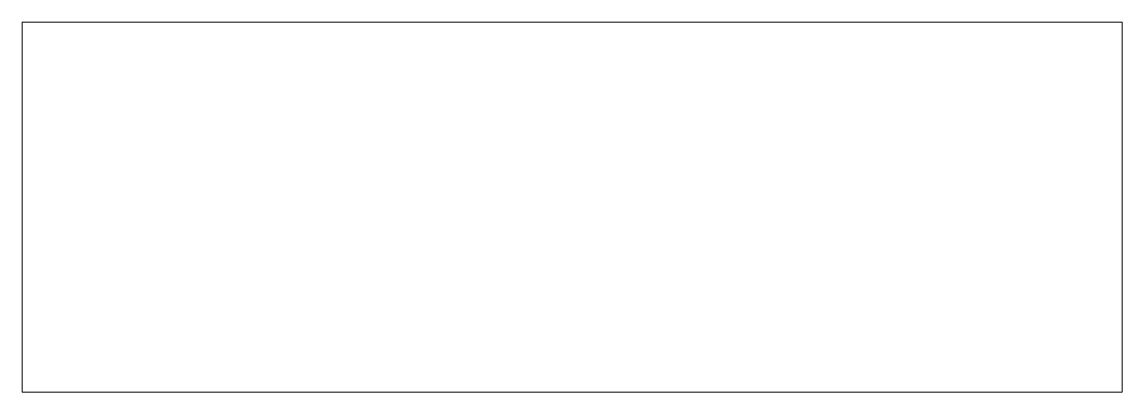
# Model space of a CAD drawing. Header units: millimetres. Extents: x 0 to 110, y 0 to 37.
import ezdxf

# ---------------------------------------------------------------- set-up
doc = ezdxf.new("R2010")
doc.units = ezdxf.units.MM
doc.layers.get('0').update_dxf_attribs({"lineweight": 0})

msp = doc.modelspace()

# ---------------------------------------------------------------- linework, layer by layer
at = {"color": 1, "true_color": 0xff0000}
for p, q in [((110, 37), (0, 37)), ((0, 37), (0, 0)), ((110, 0), (110, 37)), ((0, 0), (110, 0))]:
    msp.add_line(p, q, dxfattribs=at)

doc.saveas('drawing.dxf')
